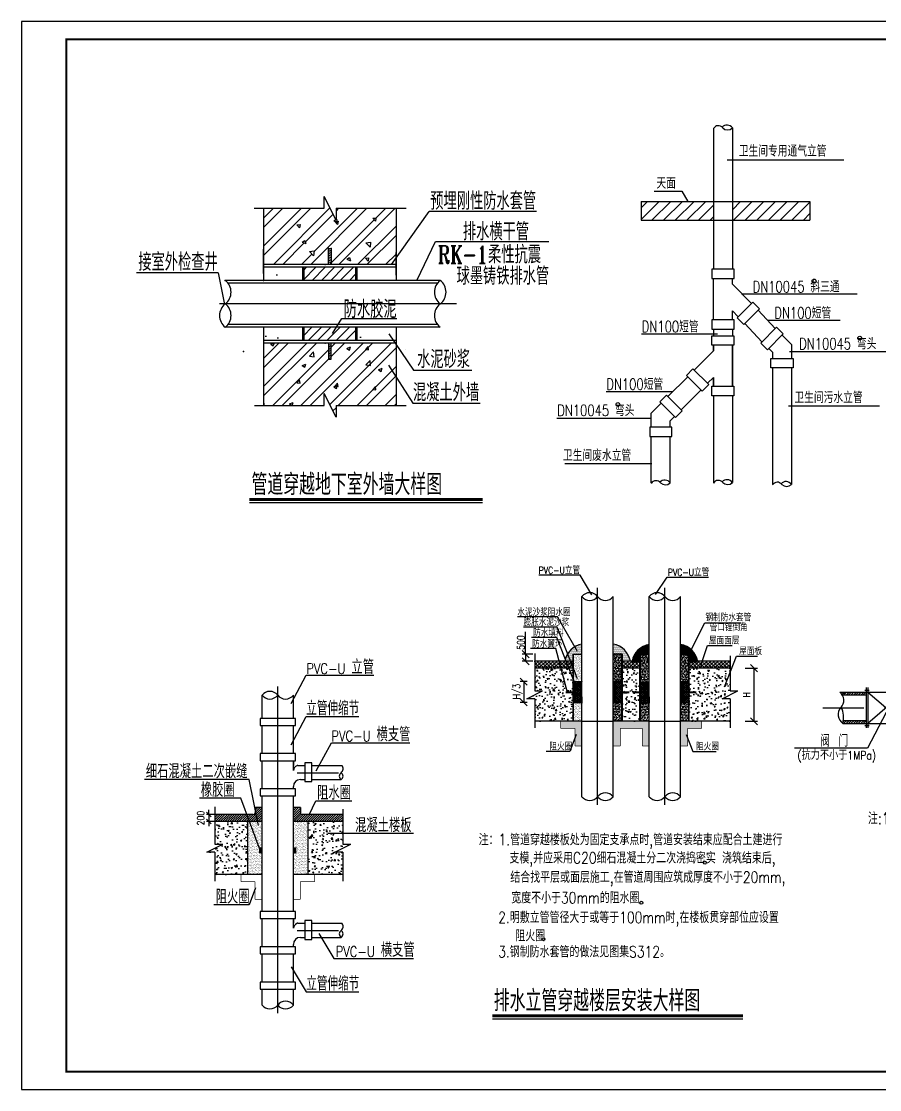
# Model space of a CAD drawing. Extents: x 0 to 46721, y 0 to 5465.
# Drawn here: x 0 to 364.7, y 0 to 454.1 of the extents above; entities that cross this region are included whole.
import ezdxf

# ---------------------------------------------------------------- set-up
doc = ezdxf.new("R2010")
doc.units = 0
doc.header["$LTSCALE"] = 35
doc.header["$MEASUREMENT"] = 0
doc.linetypes.add('DASHED', pattern=[0.75, 0.5, -0.25])
doc.linetypes.add('HIDDENX2', pattern=[0.75, 0.5, -0.25])
for name, color, linetype in [('0P', 7, 'Continuous'), ('A', 7, 'DASHED'), ('HZ', 3, 'Continuous'), ('WALL', 51, 'Continuous'), ('图框', 135, 'Continuous'), ('排水', 2, 'Continuous')]:
    doc.layers.add(name, color=color, linetype=linetype)
doc.styles.add('163', font='', dxfattribs={"width": 0.99})
doc.styles.add('HZ', font='romant.shx', dxfattribs={"width": 0.8, "bigfont": 'hztxt.shx'})
doc.styles.add('HZTXT', font='txt', dxfattribs={"width": 0.8, "bigfont": 'HZTXT'})
doc.styles.add('HZTXT0', font='romant', dxfattribs={"width": 0.75, "bigfont": 'HZTXT0'})
doc.styles.add('HZTXT1', font='romant.shx', dxfattribs={"bigfont": 'HZTXT1.shx'})
doc.styles.add('ROMANT', font='ROMANT.SHX', dxfattribs={"width": 0.8})
doc.styles.add('STY53', font='COMPLEX', dxfattribs={"width": 0.6, "bigfont": 'HZTXT'})
doc.styles.get('163').set_extended_font_data('宋体')
pattern_1 = [(45, (-16684.89173, 1055.57636), (-0.397747564, 0.397747564), []), (135, (-16684.89173, 1055.57636), (-0.397747564, -0.397747564), [])]

# ---------------------------------------------------------------- blocks, each defined once
blk = doc.blocks.new('_OBLIQUE')
at = {"color": 0, "linetype": 'ByBlock'}
blk.add_line((-0.5, -0.5), (0.5, 0.5), dxfattribs=at)
blk = doc.blocks.new('网易暖通图签-new')
blk.add_hatch(color=1).paths.add_polyline_path([(143, 252, 1), (142, 252, 1)])
at = {"color": 7}
for p, q in [((120, 234), (120, 264)), ((120, 264), (187, 264)), ((187, 234), (120, 234)), ((122, 236), (122, 262)), ((122, 262), (186, 262)), ((122, 250), (186, 250)), ((186, 236), (122, 236)), ((186, 262), (186, 236)), ((187, 264), (187, 234))]:
    blk.add_line(p, q, dxfattribs=at)
at = {"color": 3, "style": '163'}
for s, height, p in [('中国暖通行业网络家园；因为专业，所以完美', 1.84, (126, 246)), ('编辑部：ivpinfo@service.netease.com', 1.63, (132, 241)), ('=', 4, (133, 257)), ('网易  NETEASE ', 3.2, (139, 257))]:
    blk.add_text(s, height=height, dxfattribs=at).set_placement(p)
at = {"color": 1, "style": '163'}
for s, height, p in [('网易  暖通   co.163.com', 2.27, (135, 252)), ('本图纸由浩辰ICAD软件提供技术支持', 1.49, (135, 237))]:
    blk.add_text(s, height=height, dxfattribs=at).set_placement(p)
at = {"color": 3, "style": '163', "text_generation_flag": 2}
blk.add_text('=', height=4, dxfattribs=at).set_placement((174, 257))

msp = doc.modelspace()

# ---------------------------------------------------------------- hatches: boundary and pattern name
h = msp.add_hatch()
h.set_pattern_fill('DOTS', color=256, scale=4.5, style=0)
h.set_pattern_definition([(0, (546.01764, 118.54363), (0.140625, 0.28125), [0, -0.28125])])
h.paths.add_polyline_path([(238.23, 189.37, 0.314014), (230.91, 182.1), (234.48, 182.1), (234.48, 185.1), (238.23, 185.1)])
h = msp.add_hatch()
h.set_pattern_fill('DOTS', color=256, scale=4.5, style=0)
h.set_pattern_definition([(180, (-56.2891, 118.54363), (-0.140625, 0.28125), [0, -0.28125])])
h.paths.add_polyline_path([(251.5, 189.37, -0.314014), (258.81, 182.1), (255.25, 182.1), (255.25, 185.1), (251.5, 185.1)])
h = msp.add_hatch()
h.set_pattern_fill('DOTS', color=256, scale=4.5, style=0)
h.set_pattern_definition([(0, (-16684.89173, 1055.57636), (0.140625, 0.28125), [0, -0.28125])])
h.paths.add_polyline_path([(266.83, 189.26, 0.314014), (259.52, 181.99), (263.08, 181.99), (263.08, 184.99), (266.83, 184.99)])
h = msp.add_hatch()
h.set_pattern_fill('DOTS', color=256, scale=4.5, style=0)
h.set_pattern_definition([(180, (-27.68178, 118.4401), (-0.140625, 0.28125), [0, -0.28125])])
h.paths.add_polyline_path([(280.11, 189.26, -0.314014), (287.42, 181.99), (283.86, 181.99), (283.86, 184.99), (280.11, 184.99)])
h = msp.add_hatch()
h.set_pattern_fill('SACNCR', color=256, scale=12, style=0)
h.set_pattern_definition([(45, (546.0176, 118.5436), (-0.795495, 0.795495), []), (45, (546.8131, 118.5436), (-0.795495, 0.795495), [0, -1.125])])
h.paths.add_polyline_path([(234.48, 182.1), (218.16, 182.1), (218.16, 179.1), (234.48, 179.1)])
h.paths.add_polyline_path([(262.91, 182.1), (255.25, 182.1), (255.25, 179.1), (262.91, 179.1)])
h.paths.add_polyline_path([(283.86, 182.1), (283.68, 182.1), (283.68, 179.1), (283.86, 179.1), (301.14, 179.1), (301.14, 182.1)])
h = msp.add_hatch()
h.set_pattern_fill('AR-SAND', color=256, scale=0.45, style=0)
h.set_pattern_definition([(37.5, (546.01764, 118.5436), (-0.028347, 0.8670707), [0, -0.684, 0, -0.765, 0, -0.73125]), (7.5, (546.0176, 118.5436), (0.7963995, 1.2699657), [0, -0.369, 0, -0.6165, 0, -0.23625]), (327.5, (545.4641, 118.5436), (1.4013638, 0.0025466), [0, -0.225, 0, -0.81, 0, -1.0575]), (317.5, (545.4641, 118.5436), (1.352757, 0.394954), [0, -0.1125, 0, -0.531, 0, -0.6075])])
h.paths.add_polyline_path([(238.23, 185.1), (234.48, 185.1), (234.48, 173.45), (238.23, 173.45)])
h.paths.add_polyline_path([(238.23, 164.57), (234.48, 164.57), (234.48, 156.6), (238.23, 156.6)])
h = msp.add_hatch()
h.set_pattern_fill('AR-SAND', color=256, scale=0.45, style=0)
h.set_pattern_definition([(142.5, (-56.2891, 118.5436), (0.028347, 0.8670707), [0, -0.684, 0, -0.765, 0, -0.73125]), (172.5, (-56.2891, 118.5436), (-0.7963995, 1.2699657), [0, -0.369, 0, -0.6165, 0, -0.23625]), (212.5, (-55.7356, 118.5436), (-1.4013638, 0.0025466), [0, -0.225, 0, -0.81, 0, -1.0575]), (222.5, (-55.7356, 118.5436), (-1.352757, 0.394954), [0, -0.1125, 0, -0.531, 0, -0.6075])])
h.paths.add_polyline_path([(251.5, 185.1), (255.25, 185.1), (255.25, 173.45), (251.5, 173.45)])
h.paths.add_polyline_path([(251.5, 164.57), (255.25, 164.57), (255.25, 156.6), (251.5, 156.6)])
h = msp.add_hatch()
h.set_pattern_fill('AR-SAND', color=256, scale=0.45, style=0)
h.set_pattern_definition([(37.5, (574.625, 118.4401), (-0.028347, 0.8670707), [0, -0.684, 0, -0.765, 0, -0.73125]), (7.5, (574.625, 118.4401), (0.7963995, 1.2699657), [0, -0.369, 0, -0.6165, 0, -0.23625]), (327.5, (574.0715, 118.4401), (1.4013638, 0.0025466), [0, -0.225, 0, -0.81, 0, -1.0575]), (317.5, (574.0715, 118.4401), (1.352757, 0.394954), [0, -0.1125, 0, -0.531, 0, -0.6075])])
h.paths.add_polyline_path([(266.83, 184.99), (263.08, 184.99), (263.08, 173.35), (266.83, 173.35)])
h.paths.add_polyline_path([(266.83, 164.47), (263.08, 164.47), (263.08, 156.49), (266.83, 156.49)])
h = msp.add_hatch()
h.set_pattern_fill('AR-SAND', color=256, scale=0.45, style=0)
h.set_pattern_definition([(142.5, (-27.6818, 118.4401), (0.028347, 0.8670707), [0, -0.684, 0, -0.765, 0, -0.73125]), (172.5, (-27.6818, 118.4401), (-0.7963995, 1.2699657), [0, -0.369, 0, -0.6165, 0, -0.23625]), (212.5, (-27.1283, 118.4401), (-1.4013638, 0.0025466), [0, -0.225, 0, -0.81, 0, -1.0575]), (222.5, (-27.1283, 118.4401), (-1.352757, 0.394954), [0, -0.1125, 0, -0.531, 0, -0.6075])])
h.paths.add_polyline_path([(280.11, 184.99), (283.86, 184.99), (283.86, 173.35), (280.11, 173.35)])
h.paths.add_polyline_path([(280.11, 164.47), (283.86, 164.47), (283.86, 156.49), (280.11, 156.49)])
h = msp.add_hatch()
h.set_pattern_fill('AR-CONC', color=256, scale=0.75, style=0)
h.set_pattern_definition([(50, (546.0176, 118.5436), (5.37945, -0.47064), [0.5625, -6.1875]), (355, (546.0176, 118.5436), (-1.040635, 5.64144), [0.45, -4.95]), (100.4514, (546.466, 118.5044), (4.33882, 5.1708), [0.47805, -5.25857]), (46.1842, (546.0176, 120.0436), (8.00431, -1.24139), [0.84375, -9.28125]), (96.6356, (546.685, 119.94), (7.00997, 7.30588), [0.71708, -7.88785]), (351.1842, (546.018, 120.044), (7.00996, 7.30589), [0.675, -7.425]), (21, (546.7676, 119.6686), (4.4768, -3.01964), [0.5625, -6.1875]), (326, (546.7676, 119.6686), (1.824865, 5.438625), [0.45, -4.95]), (71.4514, (547.1407, 119.417), (6.30167, 2.41898), [0.47805, -5.25857]), (37.5, (546.0176, 118.5436), (0.091199, 2.496704), [0, -4.89, 0, -5.025, 0, -4.96875]), (7.5, (546.0176, 118.5436), (1.973022, 2.958088), [0, -2.865, 0, -4.7775, 0, -1.89375]), (327.5, (544.3451, 118.5436), (4.003668, -0.169162), [0, -1.875, 0, -5.85, 0, -7.7625]), (317.5, (543.595, 118.5436), (4.373896, 0.750787), [0, -2.4375, 0, -3.885, 0, -5.5125])])
h.paths.add_polyline_path([(234.48, 179.1), (218.16, 179.1), (218.16, 169.45), (221.52, 169.45), (214.8, 166.09), (218.16, 166.09), (218.16, 156.6), (234.48, 156.6)])
h.paths.add_polyline_path([(262.91, 179.1), (255.25, 179.1), (255.25, 156.6), (262.91, 156.6)])
h.paths.add_polyline_path([(301.14, 166.09), (297.78, 166.09), (304.5, 169.45), (301.14, 169.45), (301.14, 179.1), (283.86, 179.1), (283.68, 179.1), (283.68, 156.6), (301.14, 156.6)])
h = msp.add_hatch()
h.set_pattern_fill('ANSI37', color=256, scale=4.5, style=0)
h.set_pattern_definition([(45, (546.01764, 118.54363), (-0.3977476, 0.3977476), []), (135, (546.01764, 118.54363), (-0.3977476, -0.3977476), [])])
h.paths.add_polyline_path([(238.23, 173.45), (234.48, 173.45), (234.48, 164.57), (238.23, 164.57), (238.23, 166.91)])
h = msp.add_hatch()
h.set_pattern_fill('ANSI37', color=256, scale=4.5, style=0)
h.set_pattern_definition(pattern_1)
h.paths.add_polyline_path([(251.5, 173.45), (255.25, 173.45), (255.25, 164.57), (251.5, 164.57), (251.5, 166.91)])
h = msp.add_hatch()
h.set_pattern_fill('ANSI37', color=256, scale=4.5, style=0)
h.set_pattern_definition(pattern_1)
h.paths.add_polyline_path([(266.83, 173.35), (263.08, 173.35), (263.08, 164.47), (266.83, 164.47), (266.83, 166.8)])
h = msp.add_hatch()
h.set_pattern_fill('ANSI37', color=256, scale=4.5, style=0)
h.set_pattern_definition(pattern_1)
h.paths.add_polyline_path([(280.11, 173.35), (283.86, 173.35), (283.86, 164.47), (280.11, 164.47), (280.11, 166.8)])
h = msp.add_hatch()
h.set_pattern_fill('DOTS', color=256, scale=6, style=0)
h.set_pattern_definition([(0, (367.44034, 118.54363), (0.1875, 0.375), [0, -0.375])])
h.paths.add_polyline_path([(238.23, 146.1), (238.23, 156.6), (229.23, 156.6), (229.23, 153.6), (235.23, 153.6), (235.23, 146.1)])
h.paths.add_polyline_path([(263.83, 153.6), (263.83, 146.1), (266.83, 146.1), (266.83, 156.6), (251.5, 156.6), (251.5, 146.1), (254.5, 146.1), (254.5, 153.6)])
h.paths.add_polyline_path([(280.11, 146.1), (283.11, 146.1), (283.11, 153.6), (289.11, 153.6), (289.11, 156.6), (280.11, 156.6)])
at = {"layer": '0P'}
h = msp.add_hatch(dxfattribs=at)
h.set_pattern_fill('AR-CONC', color=256, scale=0.8, style=0)
h.set_pattern_definition([(50, (-16813.1124, 1049.754), (5.7380815, -0.5020171), [0.6, -6.6]), (355, (-16813.1124, 1049.754), (-1.1100107, 6.017537), [0.48, -5.28]), (100.4514, (-16812.634, 1049.712), (4.628075, 5.5155163), [0.5099215, -5.6091369]), (46.1842, (-16813.1124, 1051.354), (8.5379284, -1.324152), [0.9, -9.9]), (96.6356, (-16812.401, 1051.244), (7.4773016, 7.792943), [0.7648823, -8.413704]), (351.1842, (-16813.112, 1051.354), (7.4772956, 7.792949), [0.72, -7.92]), (21, (-16812.3124, 1050.954), (4.7752564, -3.2209511), [0.6, -6.6]), (326, (-16812.3124, 1050.954), (1.9465227, 5.8012004), [0.48, -5.28]), (71.4514, (-16811.9145, 1050.6857), (6.721781, 2.580244), [0.5099215, -5.6091369]), (37.5, (-16813.1124, 1049.754), (0.09727884, 2.66315083), [0, -5.216, 0, -5.36, 0, -5.3]), (7.5, (-16813.1124, 1049.754), (2.1045563, 3.1552937), [0, -3.056, 0, -5.096, 0, -2.02]), (327.5, (-16814.8964, 1049.754), (4.2705795, -0.18043897), [0, -2, 0, -6.24, 0, -8.28]), (317.5, (-16815.6964, 1049.754), (4.66548935, 0.80083986), [0, -2.6, 0, -4.144, 0, -5.88])])
h.paths.add_polyline_path([(96.13, 113.93), (82.24, 113.93), (82.24, 104.28), (85.6, 104.28), (79.41, 101.19), (79.15, 100.92), (82.24, 100.92), (82.24, 91.43), (96.13, 91.43)])
h.paths.add_polyline_path([(133.25, 100.92), (139.97, 104.28), (136.61, 104.28), (136.61, 113.93), (121.75, 113.93), (121.75, 91.43), (136.61, 91.43), (136.61, 100.92)])
h = msp.add_hatch(dxfattribs=at)
h.set_pattern_fill('AR-SAND', color=256, scale=0.5, style=0)
h.set_pattern_definition([(37.5, (-16813.1124, 1049.7541), (-0.03149668, 0.963411885), [0, -0.76, 0, -0.85, 0, -0.8125]), (7.5, (-16813.1124, 1049.7541), (0.88488835, 1.41107303), [0, -0.41, 0, -0.685, 0, -0.2625]), (327.5, (-16813.7274, 1049.7541), (1.55707093, 0.002829527), [0, -0.25, 0, -0.9, 0, -1.175]), (317.5, (-16813.7274, 1049.7541), (1.5030633, 0.43883778), [0, -0.125, 0, -0.59, 0, -0.675])])
h.paths.add_polyline_path([(96.13, 91.43), (102.3, 91.43), (102.3, 113.93), (96.13, 113.93)])
h.paths.add_polyline_path([(121.75, 113.93), (115.58, 113.93), (115.58, 91.43), (121.75, 91.43)])
for points in [[(101.01, 102.97), (102.31, 102.97), (102.31, 100.49), (101.01, 100.49)], [(116.88, 102.97), (115.58, 102.97), (115.58, 100.49), (116.88, 100.49)]]:
    msp.add_hatch(color=256, dxfattribs=at).paths.add_polyline_path(points)
at = {"layer": '排水'}
h = msp.add_hatch(dxfattribs=at)
h.set_pattern_fill('AR-SAND', color=256, scale=22.5, style=0)
h.set_pattern_definition([(37.5, (-485.35, 268.055), (-1.4174, 43.3535), [0, -34.2, 0, -38.25, 0, -36.5625]), (7.5, (-485.35, 268.055), (39.82, 63.4983), [0, -18.45, 0, -30.825, 0, -11.8125]), (327.5, (-513.026, 268.055), (70.0682, 0.1273), [0, -11.25, 0, -40.5, 0, -52.875]), (317.5, (-513.026, 268.055), (67.638, 19.7477), [0, -5.625, 0, -26.55, 0, -30.375])])
h.paths.add_polyline_path([(102.96, 349.57), (102.96, 343.95), (119.84, 343.95), (119.84, 349.57)])
h.paths.add_polyline_path([(159.21, 343.95), (159.21, 349.57), (142.34, 349.57), (142.34, 343.95)])
h.paths.add_polyline_path([(119.84, 318.41), (119.84, 324.04), (102.96, 324.04), (102.96, 318.41)])
h.paths.add_polyline_path([(159.21, 318.41), (159.21, 324.04), (142.34, 324.04), (142.34, 318.41)])

# ---------------------------------------------------------------- linework, layer by layer
at = {"color": 0}
for p, q in [((263.32, 369.84), (271, 377.52)), ((263.32, 374.79), (266.05, 377.52)), ((267.95, 369.52), (275.95, 377.52)), ((272.9, 369.52), (280.9, 377.52)), ((277.85, 369.52), (285.85, 377.52)), ((282.8, 369.52), (290.8, 377.52)), ((302.13, 374), (305.65, 377.52)), ((302.6, 369.52), (310.6, 377.52)), ((307.55, 369.52), (315.55, 377.52)), ((312.5, 369.52), (320.5, 377.52)), ((317.45, 369.52), (325.45, 377.52)), ((322.4, 369.52), (330.4, 377.52)), ((327.35, 369.52), (335.1, 377.27)), ((287.75, 369.52), (294.13, 375.9)), ((292.7, 369.52), (294.13, 370.95)), ((332.3, 369.52), (335.1, 372.32))]:
    msp.add_line(p, q, dxfattribs=at)
for p, q in [((237.5, 218.62), (219.87, 218.62)), ((242.45, 210.24), (237.5, 218.62)), ((269.48, 210.47), (274.43, 217.81)), ((274.43, 217.81), (292.06, 217.81)), ((238.23, 124.51), (238.23, 209.59)), ((251.5, 124.51), (251.5, 209.59)), ((266.83, 124.51), (266.83, 209.59)), ((280.11, 124.51), (280.11, 209.59)), ((227.79, 200.91), (210.78, 200.91)), ((236.3, 186.22), (227.79, 200.91)), ((227.69, 196.62), (213.42, 196.62)), ((236.3, 174.55), (227.69, 196.62)), ((283.46, 184.63), (290.42, 198.36)), ((290.42, 198.36), (305.91, 198.36)), ((227.52, 192.24), (216.8, 192.24)), ((236.12, 170.17), (227.52, 192.24)), ((227.06, 187.54), (216.34, 187.54)), ((232.11, 168.79), (227.06, 187.54)), ((288.76, 180.25), (291.59, 188.81)), ((291.59, 188.81), (302.01, 188.81)), ((218.16, 185.38), (218.16, 169.45)), ((234.66, 182.1), (218.16, 182.1)), ((234.48, 185.1), (238.23, 185.1)), ((255.25, 185.1), (251.5, 185.1)), ((263.08, 182.1), (255.25, 182.1)), ((263.08, 184.99), (266.83, 184.99)), ((283.86, 184.99), (280.11, 184.99)), ((301.14, 182.1), (283.86, 182.1)), ((298.85, 171.27), (303.95, 184.25)), ((301.14, 184.44), (301.14, 169.45)), ((303.95, 184.25), (312.81, 184.25)), ((234.48, 179.1), (218.16, 179.1)), ((263.08, 179.1), (255.25, 179.1)), ((301.14, 179.1), (283.86, 179.1)), ((114.63, 164.17), (121.06, 176.12)), ((121.06, 176.12), (149.72, 176.12)), ((234.48, 173.45), (238.23, 173.45)), ((255.25, 173.45), (251.5, 173.45)), ((263.08, 173.35), (266.83, 173.35)), ((283.86, 173.35), (280.11, 173.35)), ((214.8, 166.09), (221.52, 169.45)), ((218.16, 169.45), (221.52, 169.45)), ((297.78, 166.09), (304.5, 169.45)), ((301.14, 169.45), (304.5, 169.45)), ((348.72, 167.95), (349.73, 168.88)), ((349.52, 167.78), (350.7, 168.88)), ((350.58, 167.78), (351.76, 168.88)), ((351.55, 167.78), (352.73, 168.88)), ((352.61, 167.78), (353.79, 168.88)), ((353.75, 167.78), (354.93, 168.88)), ((354.64, 167.78), (355.82, 168.88)), ((355.7, 167.78), (356.88, 168.88)), ((356.89, 167.78), (358.07, 168.88)), ((357.78, 167.78), (358.96, 168.88)), ((102.3, 157.81), (102.3, 167.66)), ((115.58, 157.81), (115.58, 167.66)), ((218.16, 166.09), (214.8, 166.09)), ((218.16, 166.09), (218.16, 153.73)), ((234.48, 164.57), (238.23, 164.57)), ((238.23, 166.91), (238.23, 164.37)), ((251.5, 166.68), (251.5, 164.37)), ((255.25, 164.57), (251.5, 164.57)), ((263.08, 164.47), (266.83, 164.47)), ((266.83, 166.91), (266.83, 164.37)), ((280.11, 166.68), (280.11, 164.37)), ((283.86, 164.47), (280.11, 164.47)), ((301.14, 166.09), (297.78, 166.09)), ((301.14, 166.09), (301.14, 153.73)), ((102.3, 142.81), (102.3, 154.81)), ((114.63, 146.6), (121.06, 158.54)), ((115.58, 142.81), (115.58, 154.81)), ((121.06, 158.54), (143.45, 158.54)), ((238.23, 156.6), (218.16, 156.6)), ((238.23, 156.6), (251.5, 156.6)), ((266.83, 156.6), (251.5, 156.6)), ((266.83, 156.6), (280.11, 156.6)), ((301.14, 156.6), (280.11, 156.6)), ((348.77, 155.94), (349.77, 156.87)), ((349.56, 155.78), (350.74, 156.87)), ((350.62, 155.78), (351.8, 156.87)), ((351.59, 155.78), (352.77, 156.87)), ((352.65, 155.78), (353.84, 156.87)), ((353.79, 155.78), (354.98, 156.87)), ((354.69, 155.78), (355.87, 156.87)), ((355.75, 155.78), (356.93, 156.87)), ((356.93, 155.78), (358.11, 156.87)), ((357.82, 155.78), (359, 156.87)), ((235.79, 150.89), (233.02, 143.72)), ((282.55, 150.89), (285.32, 143.72)), ((125.31, 135.5), (131.74, 147.45)), ((131.74, 147.45), (165.05, 147.45)), ((233.02, 143.72), (223.02, 143.72)), ((285.32, 143.72), (295.32, 143.72)), ((102.3, 127.81), (102.3, 139.81)), ((115.58, 135.67), (115.58, 139.81)), ((96.79, 131.75), (52.36, 131.75)), ((100.74, 112.26), (96.79, 131.75)), ((93.22, 123.84), (75.72, 123.84)), ((122.26, 116.79), (125.08, 122.69)), ((125.08, 122.69), (140.47, 122.69)), ((130.26, 109.06), (166.7, 109.06)), ((99.52, 85.72), (96.75, 78.55)), ((96.75, 78.55), (81.83, 78.55)), ((102.3, 60.72), (102.3, 72.72)), ((102.3, 60.72), (102.3, 72.72)), ((115.58, 68.59), (115.58, 72.72)), ((115.58, 68.59), (115.58, 72.72)), ((126.36, 66.41), (132.79, 55.72)), ((115.58, 60.72), (115.58, 61.72)), ((102.3, 45.72), (102.3, 57.72)), ((115.58, 45.72), (115.58, 57.72)), ((132.79, 55.72), (166.67, 55.72)), ((114.63, 52.23), (121.06, 41.53)), ((115.58, 45.72), (115.58, 46.72)), ((102.3, 35.94), (102.3, 42.72)), ((115.58, 35.94), (115.58, 42.72)), ((121.06, 41.53), (143.45, 41.53))]:
    msp.add_line(p, q)
at = {"color": 0, "linetype": 'ByBlock'}
for p, q in [((214.28, 185.1), (214.28, 194.54)), ((217.36, 185.1), (212.78, 185.1)), ((217.36, 182.1), (212.78, 182.1)), ((214.28, 185.1), (214.28, 182.1)), ((307.61, 179.13), (312.8, 179.13)), ((311.3, 179.28), (311.3, 156.44)), ((214.92, 173.45), (211.99, 173.45)), ((213.49, 173.45), (213.49, 164.57)), ((214.92, 164.57), (211.99, 164.57)), ((307.61, 156.59), (312.8, 156.59)), ((79.7, 116.93), (79.7, 118.93)), ((82.86, 116.93), (78.7, 116.93)), ((82.86, 113.93), (78.7, 113.93)), ((79.7, 116.93), (79.7, 113.93)), ((79.7, 113.93), (79.7, 111.93))]:
    msp.add_line(p, q, dxfattribs=at)
at = {"color": 2}
for p, q in [((347.82, 168.89), (420.53, 168.89)), ((348.85, 167.75), (359, 167.75)), ((349.06, 155.67), (420.53, 155.67)), ((349.3, 156.87), (359, 156.87))]:
    msp.add_line(p, q, dxfattribs=at)
at = {"color": 1, "linetype": 'Continuous'}
for p, q in [((358.46, 169.79), (360.32, 169.79)), ((359, 170.89), (359, 153.71)), ((359.69, 170.89), (359.69, 153.71)), ((375.14, 168.9), (359.69, 155.67)), ((359.69, 168.89), (375.14, 155.66)), ((358.46, 154.84), (360.32, 154.84))]:
    msp.add_line(p, q, dxfattribs=at)
at = {"color": 3, "linetype": 'HIDDENX2'}
msp.add_line((340.54, 162.23), (450.67, 162.23), dxfattribs=at)
at = {"linetype": 'Continuous'}
msp.add_line((367.43, 160.31), (359.55, 145.13), dxfattribs=at)
at = {"color": 3}
msp.add_line((359.55, 145.13), (328.49, 145.13), dxfattribs=at)
for points in [[(234.48, 156.61, 0.75, 0.75, 0), (234.48, 185.1, 0.75, 0.75, 0)], [(255.25, 156.61, 0.75, 0.75, 0), (255.25, 185.1, 0.75, 0.75, 0)], [(262.91, 156.61, 0.75, 0.75, 0), (262.91, 185.1, 0.75, 0.75, 0)], [(283.68, 156.61, 0.75, 0.75, 0), (283.68, 185.1, 0.75, 0.75, 0)], [(234.37, 168.86, 0.75, 0.75, 0), (232.87, 168.86, 0.75, 0.75, 0), (231.37, 168.86, 0.75, 0.75, 0)], [(255.36, 168.86, 0.75, 0.75, 0), (256.86, 168.86, 0.75, 0.75, 0), (258.36, 168.86, 0.75, 0.75, 0)], [(262.8, 168.86, 0.75, 0.75, 0), (261.3, 168.86, 0.75, 0.75, 0), (259.8, 168.86, 0.75, 0.75, 0)], [(283.79, 168.86, 0.75, 0.75, 0), (285.29, 168.86, 0.75, 0.75, 0), (286.79, 168.86, 0.75, 0.75, 0)], [(229.23, 156.6, 0.3, 0.3, 0), (229.23, 153.6, 0.3, 0.3, 0)], [(289.11, 156.6, 0.3, 0.3, 0), (289.11, 153.6, 0.3, 0.3, 0)], [(235.23, 153.6, 0.3, 0.3, 0), (229.23, 153.6, 0.3, 0.3, 0)], [(235.23, 146.1, 0.3, 0.3, 0), (235.23, 153.6, 0.3, 0.3, 0)], [(263.83, 153.6, 0.3, 0.3, 0), (254.5, 153.6, 0.3, 0.3, 0)], [(254.5, 146.1, 0.3, 0.3, 0), (254.5, 153.6, 0.3, 0.3, 0)], [(263.83, 146.1, 0.3, 0.3, 0), (263.83, 153.6, 0.3, 0.3, 0)], [(283.11, 146.1, 0.3, 0.3, 0), (283.11, 153.6, 0.3, 0.3, 0)], [(289.11, 153.6, 0.3, 0.3, 0), (283.11, 153.6, 0.3, 0.3, 0)], [(238.23, 146.1, 0.3, 0.3, 0), (235.23, 146.1, 0.3, 0.3, 0)], [(254.5, 146.1, 0.3, 0.3, 0), (251.5, 146.1, 0.3, 0.3, 0)], [(266.83, 146.1, 0.3, 0.3, 0), (263.83, 146.1, 0.3, 0.3, 0)], [(283.11, 146.1, 0.3, 0.3, 0), (280.11, 146.1, 0.3, 0.3, 0)]]:
    msp.add_lwpolyline(points, format="xyseb")
for centre, radius, start, end in [((241.55, 207.04), 4.18, 37.5095, 142.4905), ((241.55, 212.14), 4.18, 217.5095, 322.4905), ((248.18, 212.14), 4.18, 217.5095, 322.4905), ((248.18, 212.14), 4.18, 217.5095, 322.4905), ((270.15, 207.04), 4.18, 37.5095, 142.4905), ((270.15, 212.14), 4.18, 217.5095, 322.4905), ((276.79, 212.14), 4.18, 217.5095, 322.4905), ((276.79, 212.14), 4.18, 217.5095, 322.4905), ((239.79, 180.48), 9.02, 99.9769, 169.709), ((249.94, 180.48), 9.02, 10.291, 80.0231), ((268.4, 180.38), 9.02, 99.9769, 169.709), ((278.55, 180.38), 9.02, 10.291, 80.0231), ((105.62, 165.11), 4.18, 37.5095, 142.4905), ((345.18, 165.45), 4.33, 316.3059, 52.4835), ((105.62, 170.21), 4.18, 217.5095, 322.4905), ((112.26, 170.21), 4.18, 217.5095, 322.4905), ((112.26, 170.21), 4.18, 217.5095, 322.4905), ((351.55, 159.4), 4.46, 136.867, 237.3925), ((339.6, 158.18), 9.79, 345.1519, 25.9544), ((134.63, 136.38), 2.09, 307.5095, 43.1499), ((136.79, 133.26), 1.7, 121.3018, 238.6982), ((135.02, 133.26), 1.7, 301.3018, 58.6982), ((241.55, 127.06), 4.18, 217.5095, 322.4905), ((241.55, 127.06), 4.18, 217.5095, 322.4905), ((248.18, 121.97), 4.18, 37.5095, 142.4905), ((248.18, 127.06), 4.18, 217.5095, 322.4905), ((270.15, 127.06), 4.18, 217.5095, 322.4905), ((270.15, 127.06), 4.18, 217.5095, 322.4905), ((276.79, 121.97), 4.18, 37.5095, 142.4905), ((276.79, 127.06), 4.18, 217.5095, 322.4905), ((134.63, 69.29), 2.09, 307.5095, 43.1499), ((136.79, 66.17), 1.7, 121.3018, 238.6982), ((135.02, 66.17), 1.7, 301.3018, 58.6982), ((112.26, 33.39), 4.18, 37.5095, 142.4905), ((105.62, 38.49), 4.18, 217.5095, 322.4905), ((105.62, 38.49), 4.18, 217.5095, 322.4905), ((112.26, 38.49), 4.18, 217.5095, 322.4905)]:
    msp.add_arc(centre, radius, start, end)
for p in [(238.2, 164.39), (251.5, 166.69), (266.81, 164.39), (280.11, 166.69)]:
    msp.add_point(p)
at = {"layer": '0P', "color": 2}
for p, q in [((302.13, 408.74), (302.13, 348.7)), ((294.13, 408.57), (294.13, 348.7)), ((302.88, 348.7), (293.44, 348.7)), ((293.44, 348.7), (293.44, 344.7)), ((302.88, 344.7), (302.88, 348.7)), ((293.44, 344.7), (302.88, 344.7)), ((294.13, 327.24), (294.13, 344.7)), ((302.13, 342.35), (302.13, 344.7)), ((304.17, 328.04), (310.85, 334.72)), ((313.68, 331.89), (307, 325.21)), ((310.85, 334.72), (313.68, 331.89)), ((302.88, 327.24), (293.44, 327.24)), ((293.44, 327.24), (293.44, 323.24)), ((302.13, 331.05), (304.66, 328.52)), ((302.13, 327.24), (302.13, 331.05)), ((302.88, 323.24), (302.88, 327.24)), ((307, 325.21), (304.17, 328.04)), ((313.14, 331.35), (320.39, 323.54)), ((293.44, 323.24), (302.88, 323.24)), ((294.13, 323.17), (294.13, 320.39)), ((302.13, 323.34), (302.13, 320.39)), ((307.49, 325.7), (314.73, 317.88)), ((314.19, 317.34), (320.86, 324.02)), ((320.86, 324.02), (323.69, 321.19)), ((293.38, 320.39), (302.82, 320.39)), ((293.38, 316.39), (293.38, 320.39)), ((302.82, 320.39), (302.82, 316.39)), ((323.69, 321.19), (317.01, 314.51)), ((323.24, 320.74), (327.22, 316.76)), ((302.82, 316.39), (293.38, 316.39)), ((294.13, 314.04), (294.13, 316.39)), ((294.13, 316.39), (294.13, 314.04)), ((302.13, 298.93), (302.13, 316.39)), ((302.13, 316.39), (302.13, 298.93)), ((317.01, 314.51), (314.19, 317.34)), ((317.59, 315.08), (319.22, 313.45)), ((319.22, 313.45), (319.22, 310.77)), ((327.22, 316.76), (327.22, 310.77)), ((318.53, 310.77), (327.97, 310.77)), ((318.53, 306.77), (318.53, 310.77)), ((327.97, 310.77), (327.97, 306.77)), ((285.41, 306.4), (282.58, 303.58)), ((292.09, 299.73), (285.41, 306.4)), ((327.97, 306.77), (318.53, 306.77)), ((319.22, 306.77), (319.22, 257.21)), ((327.22, 306.77), (327.22, 257.21)), ((274.71, 294.58), (283.15, 303.01)), ((282.58, 303.58), (289.26, 296.9)), ((282.58, 303.58), (289.26, 296.9)), ((289.26, 296.9), (292.09, 299.73)), ((294.13, 302.74), (291.6, 300.21)), ((294.13, 298.93), (294.13, 302.74)), ((294.13, 302.74), (294.13, 298.93)), ((274.14, 295.15), (271.31, 292.32)), ((280.82, 288.47), (274.14, 295.15)), ((280.37, 288.92), (288.81, 297.35)), ((293.38, 298.93), (302.82, 298.93)), ((293.38, 294.93), (293.38, 298.93)), ((302.82, 298.93), (302.82, 294.93)), ((267.7, 287.57), (271.88, 291.75)), ((271.31, 292.32), (277.99, 285.64)), ((302.82, 294.93), (293.38, 294.93)), ((294.13, 294.93), (294.13, 257.84)), ((302.13, 294.93), (302.13, 258.02)), ((267.7, 281.56), (267.7, 287.57)), ((275.7, 284.26), (277.54, 286.09)), ((277.99, 285.64), (280.82, 288.47)), ((267.02, 281.56), (267.02, 277.56)), ((276.46, 281.56), (267.02, 281.56)), ((275.7, 281.56), (275.7, 284.26)), ((276.46, 277.56), (276.46, 281.56)), ((267.02, 277.56), (276.46, 277.56)), ((267.7, 257.85), (267.7, 277.56)), ((275.7, 257.85), (275.7, 277.56))]:
    msp.add_line(p, q, dxfattribs=at)
at = {"layer": '0P'}
for p, q in [((299.97, 395.25), (349.58, 395.25)), ((268.94, 381.95), (280.73, 381.95)), ((280.73, 381.95), (283.23, 377.47)), ((263.32, 377.52), (335.1, 377.52)), ((263.32, 377.52), (263.32, 369.52)), ((335.1, 377.52), (335.1, 369.52)), ((263.32, 369.52), (335.1, 369.52)), ((302.13, 342.35), (310.31, 334.18)), ((306.06, 338.21), (355.17, 338.21)), ((317.28, 327.06), (348, 327.06)), ((263.58, 321.24), (295.88, 321.24)), ((294.13, 314.04), (285.95, 305.87)), ((326.44, 313.75), (369.69, 313.75)), ((248.46, 296.77), (276.88, 296.77)), ((326.03, 290.71), (364.64, 290.71)), ((227.6, 285.38), (267.7, 285.38)), ((230.9, 266.08), (267.97, 266.08)), ((108.94, 32.49), (108.94, 171.4)), ((116.44, 157.81), (101.44, 157.81)), ((101.44, 157.81), (101.44, 154.81)), ((101.44, 154.81), (116.44, 154.81)), ((116.44, 154.81), (116.44, 157.81)), ((101.44, 142.81), (101.44, 139.81)), ((116.44, 142.81), (101.44, 142.81)), ((116.44, 139.81), (116.44, 142.81)), ((101.44, 139.81), (116.44, 139.81)), ((115.58, 139.81), (115.58, 137.81)), ((117.46, 137.81), (120.47, 137.81)), ((123.47, 138.94), (120.47, 138.94)), ((120.47, 138.94), (120.47, 130.94)), ((123.47, 130.94), (123.47, 138.94)), ((123.47, 137.81), (136.15, 137.81)), ((118.58, 131.81), (120.47, 131.81)), ((123.47, 131.81), (135.9, 131.81)), ((116.44, 127.81), (101.44, 127.81)), ((101.44, 127.81), (101.44, 124.81)), ((115.58, 127.81), (115.58, 128.81)), ((116.44, 124.81), (116.44, 127.81)), ((120.47, 130.94), (123.47, 130.94)), ((101.52, 101.76), (93.22, 123.84)), ((101.44, 124.81), (116.44, 124.81)), ((102.3, 75.72), (102.3, 124.81)), ((115.58, 75.72), (115.58, 124.81)), ((96.13, 113.93), (96.13, 91.43)), ((121.75, 113.93), (121.75, 91.43)), ((116.44, 75.72), (101.44, 75.72)), ((101.44, 75.72), (101.44, 72.72)), ((101.44, 72.72), (116.44, 72.72)), ((115.58, 72.72), (115.58, 70.72)), ((116.44, 72.72), (116.44, 75.72)), ((117.46, 70.72), (120.47, 70.72)), ((123.47, 71.85), (120.47, 71.85)), ((120.47, 71.85), (120.47, 63.85)), ((123.47, 63.85), (123.47, 71.85)), ((123.47, 70.72), (136.15, 70.72)), ((118.58, 64.72), (120.47, 64.72)), ((120.47, 63.85), (123.47, 63.85)), ((123.47, 64.72), (135.9, 64.72)), ((101.44, 60.72), (101.44, 57.72)), ((116.44, 60.72), (101.44, 60.72)), ((115.58, 60.72), (115.58, 61.72)), ((116.44, 57.72), (116.44, 60.72)), ((101.44, 57.72), (116.44, 57.72)), ((116.44, 45.72), (101.44, 45.72)), ((101.44, 45.72), (101.44, 42.72)), ((115.58, 45.72), (115.58, 46.72)), ((116.44, 42.72), (116.44, 45.72)), ((101.44, 42.72), (116.44, 42.72))]:
    msp.add_line(p, q, dxfattribs=at)
for centre in [(336.85, 343.68), (356.24, 319.44), (253.51, 291.2)]:
    msp.add_circle(centre, 0.8, dxfattribs=at)
at = {"layer": '0P', "color": 2}
for centre, radius, start, end in [((296.16, 407.3), 2.39, 38.3337, 148.1641), ((299.84, 407.23), 2.74, 33.3152, 138.5481), ((300.11, 410.91), 2.97, 225.7589, 312.8275), ((269.73, 256.42), 2.39, 38.3337, 148.1641), ((273.41, 256.35), 2.74, 33.3152, 138.5481), ((296.17, 256.58), 2.39, 38.3337, 148.2765), ((299.84, 256.51), 2.74, 33.4091, 138.5481), ((273.68, 260.03), 2.97, 225.7589, 312.8275), ((300.12, 260.19), 2.97, 225.7589, 312.8275), ((321.26, 255.78), 2.39, 38.3337, 148.1641), ((324.93, 255.71), 2.74, 33.3152, 138.5481), ((325.21, 259.39), 2.97, 225.7589, 312.8275)]:
    msp.add_arc(centre, radius, start, end, dxfattribs=at)
at = {"layer": '0P'}
for centre, radius, start, end in [((118.25, 135.31), 2.69, 117.643, 172.1498), ((117.46, 136.81), 1, 90, 117.643), ((118.58, 128.81), 3, 90, 180), ((118.25, 68.22), 2.69, 117.643, 172.1498), ((117.46, 69.72), 1, 90, 117.643), ((118.58, 61.72), 3, 90, 180)]:
    msp.add_arc(centre, radius, start, end, dxfattribs=at)
at = {"layer": 'A', "linetype": 'Continuous'}
for p, q in [((244.86, 121.06), (244.86, 213.33)), ((273.47, 121.06), (273.47, 213.33))]:
    msp.add_line(p, q, dxfattribs=at)
at = {"layer": 'A'}
for p, q in [((117.2, 134.72), (140.23, 134.72)), ((117.2, 67.63), (140.23, 67.63))]:
    msp.add_line(p, q, dxfattribs=at)
at = {"layer": 'DEFPOINTS', "color": 0, "linetype": 'ByBlock'}
for p in [(214.28, 182.1), (221.86, 185.1), (221.86, 182.1), (303.11, 179.13), (214.32, 173.45), (213.49, 164.57), (214.32, 164.57), (303.11, 156.59), (311.3, 156.59), (79.7, 113.93), (85.86, 116.93), (85.86, 113.93)]:
    msp.add_point(p, dxfattribs=at)
at = {"layer": 'HZ'}
msp.add_lwpolyline([(200.17, 31.37, 1.2, 1.2, 0), (306.62, 31.37, 1.2, 1.2, 0)], format="xyseb", dxfattribs=at)
msp.add_lwpolyline([(200.17, 30.07), (306.62, 30.07)], dxfattribs=at)
for centre in [(290.4, 96.47), (263.45, 79.43), (221.87, 63.94)]:
    msp.add_circle(centre, 0.64, dxfattribs=at)
at = {"layer": 'WALL'}
for p, q in [((82.24, 120.21), (82.24, 104.28)), ((96.46, 113.93), (102.3, 119.77)), ((97.45, 113.93), (102.3, 118.78)), ((99.3, 119.93), (99.3, 117.68)), ((102.3, 119.93), (99.3, 119.93)), ((99.3, 119.75), (99.48, 119.93)), ((99.3, 118.76), (100.47, 119.93)), ((99.3, 117.77), (101.46, 119.93)), ((118.58, 119.93), (115.58, 119.93)), ((115.58, 119.68), (115.82, 119.93)), ((115.58, 118.69), (116.82, 119.93)), ((115.58, 117.7), (117.81, 119.93)), ((115.58, 116.7), (118.58, 119.7)), ((115.58, 115.71), (118.58, 118.71)), ((118.58, 119.93), (118.58, 117.68)), ((136.61, 119.27), (136.61, 104.28)), ((98.55, 116.93), (82.24, 116.93)), ((82.24, 116.61), (82.56, 116.93)), ((82.24, 115.62), (83.55, 116.93)), ((82.24, 114.63), (84.54, 116.93)), ((102.3, 113.93), (82.24, 113.93)), ((82.54, 113.93), (85.54, 116.93)), ((83.53, 113.93), (86.53, 116.93)), ((84.53, 113.93), (87.53, 116.93)), ((85.52, 113.93), (88.52, 116.93)), ((86.52, 113.93), (89.52, 116.93)), ((87.51, 113.93), (90.51, 116.93)), ((88.5, 113.93), (91.5, 116.93)), ((89.5, 113.93), (92.5, 116.93)), ((90.49, 113.93), (93.49, 116.93)), ((91.49, 113.93), (94.49, 116.93)), ((92.48, 113.93), (95.48, 116.93)), ((93.48, 113.93), (96.48, 116.93)), ((94.47, 113.93), (97.47, 116.93)), ((95.46, 113.93), (98.46, 116.93)), ((98.45, 113.93), (102.3, 117.78)), ((99.44, 113.93), (102.3, 116.79)), ((100.44, 113.93), (102.3, 115.79)), ((101.43, 113.93), (102.3, 114.8)), ((115.58, 114.71), (118.58, 117.71)), ((136.61, 113.93), (115.58, 113.93)), ((115.79, 113.93), (118.91, 117.05)), ((116.78, 113.93), (119.78, 116.93)), ((117.78, 113.93), (120.78, 116.93)), ((118.77, 113.93), (121.77, 116.93)), ((136.61, 116.93), (119.33, 116.93)), ((119.77, 113.93), (122.77, 116.93)), ((120.76, 113.93), (123.76, 116.93)), ((121.75, 113.93), (124.75, 116.93)), ((122.75, 113.93), (125.75, 116.93)), ((123.74, 113.93), (126.74, 116.93)), ((124.74, 113.93), (127.74, 116.93)), ((125.73, 113.93), (128.73, 116.93)), ((126.73, 113.93), (129.73, 116.93)), ((127.72, 113.93), (130.72, 116.93)), ((128.71, 113.93), (131.71, 116.93)), ((129.71, 113.93), (132.71, 116.93)), ((130.7, 113.93), (133.7, 116.93)), ((131.7, 113.93), (134.7, 116.93)), ((132.69, 113.93), (135.69, 116.93)), ((133.69, 113.93), (136.61, 116.85)), ((134.68, 113.93), (136.61, 115.86)), ((135.68, 113.93), (136.61, 114.86)), ((78.88, 100.92), (85.6, 104.28)), ((82.24, 100.92), (78.88, 100.92)), ((79.15, 100.92), (79.41, 101.19)), ((82.24, 104.28), (85.6, 104.28)), ((82.24, 100.92), (82.24, 88.56)), ((133.25, 100.92), (139.97, 104.28)), ((136.61, 100.92), (133.25, 100.92)), ((136.61, 104.28), (139.97, 104.28)), ((136.61, 100.92), (136.61, 88.56)), ((102.3, 91.43), (82.24, 91.43)), ((136.61, 91.43), (115.58, 91.43))]:
    msp.add_line(p, q, dxfattribs=at)
for points in [[(93.3, 91.43, 0.3, 0.3, 0), (93.3, 88.43, 0.3, 0.3, 0)], [(124.58, 91.43, 0.3, 0.3, 0), (124.58, 88.43, 0.3, 0.3, 0)], [(99.3, 88.43, 0.3, 0.3, 0), (93.3, 88.43, 0.3, 0.3, 0)], [(99.3, 80.93, 0.3, 0.3, 0), (99.3, 88.43, 0.3, 0.3, 0)], [(118.58, 80.93, 0.3, 0.3, 0), (118.58, 88.43, 0.3, 0.3, 0)], [(124.58, 88.43, 0.3, 0.3, 0), (118.58, 88.43, 0.3, 0.3, 0)], [(102.3, 80.93, 0.3, 0.3, 0), (99.3, 80.93, 0.3, 0.3, 0)], [(118.58, 80.93, 0.3, 0.3, 0), (115.58, 80.93, 0.3, 0.3, 0)]]:
    msp.add_lwpolyline(points, format="xyseb", dxfattribs=at)
for centre, start, end in [((98.55, 117.68), 270, 0), ((119.33, 117.68), 180, 270)]:
    msp.add_arc(centre, 0.75, start, end, dxfattribs=at)
at = {"layer": '图框', "ltscale": 6}
msp.add_lwpolyline([(0, 0), (642.86, 0), (642.86, 454.05), (0, 454.05)], close=True, dxfattribs=at)
msp.add_lwpolyline([(19.11, 7.64, 0.764, 0.764, 0), (635.22, 7.64, 0.764, 0.764, 0), (635.22, 446.41, 0.764, 0.764, 0), (19.11, 446.41, 0.764, 0.764, 0)], format="xyseb", close=True, dxfattribs=at)
at = {"layer": '排水'}
for p, q in [((133.72, 369.55), (128.68, 379.63)), ((128.68, 374.59), (128.68, 379.63)), ((98.88, 374.59), (128.68, 374.59)), ((102.96, 374.59), (102.96, 343.95)), ((102.96, 354.55), (123.01, 374.59)), ((102.96, 358.53), (119.03, 374.59)), ((102.96, 370.46), (107.1, 374.59)), ((102.96, 366.49), (111.07, 374.59)), ((107.36, 350.99), (131.12, 374.75)), ((122.97, 350.7), (146.87, 374.59)), ((124.35, 356.05), (142.89, 374.59)), ((133.72, 374.59), (133.72, 369.55)), ((133.72, 373.38), (134.94, 374.59)), ((133.72, 374.59), (163.52, 374.59)), ((134.91, 350.7), (158.8, 374.59)), ((150.7, 370.47), (154.83, 374.59)), ((157.32, 350.74), (173.24, 373.25)), ((159.21, 374.59), (159.21, 343.95)), ((218.92, 373.25), (173.24, 373.25)), ((120.69, 360.35), (132.45, 372.1)), ((131.23, 351), (149.92, 369.69)), ((132.81, 369.23), (133.93, 369.99)), ((132.81, 369.23), (134.38, 368.63)), ((133.22, 368.94), (134.56, 369.06)), ((133.22, 368.94), (134.3, 367.65)), ((133.93, 369.99), (134.38, 368.63)), ((134.56, 369.06), (134.3, 367.65)), ((149.36, 370.35), (150.7, 370.47)), ((149.36, 370.35), (150.44, 369.06)), ((150.7, 370.47), (150.44, 369.06)), ((117.08, 367.53), (118.43, 367.65)), ((117.08, 367.53), (118.17, 366.24)), ((118.43, 367.65), (118.17, 366.24)), ((142.86, 350.7), (159.21, 367.05)), ((111.04, 350.7), (120.2, 359.86)), ((119.38, 360.17), (120.5, 360.93)), ((119.38, 360.17), (120.95, 359.57)), ((120.5, 360.93), (120.95, 359.57)), ((146.41, 359.9), (148.41, 360.21)), ((146.41, 359.9), (148.16, 358.07)), ((146.84, 350.7), (159.21, 363.07)), ((148.41, 360.21), (148.16, 358.07)), ((168.21, 344.22), (175.99, 360.44)), ((175.99, 360.44), (224.11, 360.44)), ((102.96, 346.95), (102.96, 357.29)), ((119, 350.7), (123.41, 355.11)), ((122.4, 356.17), (124.4, 356.48)), ((122.4, 356.17), (124.15, 354.35)), ((124.4, 356.48), (124.15, 354.35)), ((130.53, 350.7), (130.53, 357.49)), ((130.53, 357.49), (131.65, 357.49)), ((130.53, 356.91), (131.09, 356.76)), ((130.53, 356.19), (131.09, 356.04)), ((130.53, 355.46), (131.09, 355.31)), ((130.53, 354.73), (131.09, 354.58)), ((131.09, 357.49), (131.65, 357.34)), ((131.09, 357.49), (131.09, 357.49)), ((131.09, 356.76), (131.65, 356.61)), ((131.09, 356.04), (131.65, 355.88)), ((131.09, 355.31), (131.65, 355.16)), ((131.09, 354.58), (131.65, 354.43)), ((131.65, 357.49), (131.65, 350.7)), ((154.79, 350.7), (159.21, 355.12)), ((159.21, 346.23), (159.21, 355.87)), ((159.21, 350.7), (102.96, 350.7)), ((130.53, 354), (131.09, 353.85)), ((130.53, 353.27), (131.09, 353.12)), ((130.53, 352.55), (131.09, 352.4)), ((130.53, 351.82), (131.09, 351.67)), ((130.97, 350.74), (131.08, 350.85)), ((131.09, 353.85), (131.65, 353.7)), ((131.09, 353.12), (131.65, 352.97)), ((131.09, 352.4), (131.65, 352.25)), ((131.09, 351.67), (131.65, 351.52)), ((138.28, 352.91), (139.4, 353.67)), ((138.28, 352.91), (139.86, 352.31)), ((139.4, 353.67), (139.86, 352.31)), ((146.24, 353.43), (147.58, 353.55)), ((146.24, 353.43), (147.32, 352.14)), ((147.58, 353.55), (147.32, 352.14)), ((158.77, 350.7), (159.21, 351.14)), ((83.59, 347.22), (48.9, 347.22)), ((83.59, 347.22), (86.23, 334.44)), ((159.21, 349.57), (102.96, 349.57)), ((119.84, 344.24), (125.17, 349.57)), ((119.84, 348.22), (121.19, 349.57)), ((123.52, 343.95), (129.15, 349.57)), ((127.5, 343.95), (133.13, 349.57)), ((131.48, 343.95), (137.1, 349.57)), ((135.46, 343.95), (141.08, 349.57)), ((139.43, 343.95), (142.34, 346.85)), ((178, 343.95), (86.65, 343.95)), ((86.69, 343.92), (86.72, 343.95)), ((176.87, 342.82), (87.78, 342.82)), ((178, 343.95), (164.79, 343.95)), ((176.87, 342.82), (167.6, 342.82)), ((184.92, 333.99), (84.14, 333.99)), ((132.19, 321.38), (136.18, 327.69)), ((136.18, 327.69), (159.62, 327.69)), ((178, 324.04), (86.65, 324.04)), ((86.69, 324.04), (86.86, 324.2)), ((87.64, 324.99), (87.82, 325.16)), ((176.87, 325.16), (87.78, 325.16)), ((102.96, 324.04), (102.96, 290.81)), ((119.84, 320.38), (123.5, 324.04)), ((121.85, 318.41), (127.48, 324.04)), ((125.83, 318.41), (131.45, 324.04)), ((129.81, 318.41), (135.43, 324.04)), ((133.78, 318.41), (139.41, 324.04)), ((137.76, 318.41), (142.34, 322.99)), ((159.21, 324.04), (159.21, 290.81)), ((178, 324.04), (164.79, 324.04)), ((176.87, 325.16), (167.6, 325.16)), ((159.21, 318.41), (102.96, 318.41)), ((141.74, 318.41), (142.34, 319.01)), ((156.16, 321.18), (166.68, 305.86)), ((102.96, 310.8), (109.45, 317.29)), ((159.21, 317.29), (102.96, 317.29)), ((102.96, 298.87), (121.38, 317.29)), ((102.96, 294.89), (125.36, 317.29)), ((102.96, 306.82), (113.43, 317.29)), ((105.95, 316.87), (107.52, 317.48)), ((105.95, 316.87), (107.07, 316.12)), ((106.84, 290.81), (130.53, 314.5)), ((107.07, 316.12), (107.52, 317.48)), ((118.77, 290.81), (145.25, 317.29)), ((122.4, 311.81), (124.15, 313.64)), ((122.75, 290.81), (149.22, 317.29)), ((124.4, 311.5), (124.15, 313.64)), ((130.53, 317.29), (130.53, 310.52)), ((130.53, 316.72), (131.65, 316.41)), ((130.53, 315.99), (131.65, 315.69)), ((130.53, 315.26), (131.65, 314.96)), ((130.53, 314.53), (131.65, 314.23)), ((130.53, 313.8), (131.65, 313.5)), ((131.04, 291.14), (157.18, 317.29)), ((131.65, 315.62), (133.31, 317.29)), ((131.65, 310.52), (131.65, 317.29)), ((131.65, 311.65), (137.29, 317.29)), ((134.68, 290.81), (159.21, 315.34)), ((138.28, 315.07), (139.86, 315.67)), ((138.28, 315.07), (139.4, 314.31)), ((139.4, 314.31), (139.86, 315.67)), ((146.24, 314.55), (147.32, 315.85)), ((146.24, 314.55), (147.58, 314.44)), ((147.58, 314.44), (147.32, 315.85)), ((110.82, 290.81), (130.53, 310.52)), ((122.4, 311.81), (124.4, 311.5)), ((130.53, 313.08), (131.65, 312.77)), ((130.53, 312.35), (131.65, 312.05)), ((130.53, 311.62), (131.65, 311.32)), ((130.53, 310.89), (131.65, 310.59)), ((130.53, 310.52), (131.65, 310.52)), ((146.41, 308.09), (148.16, 309.91)), ((148.41, 307.78), (148.16, 309.91)), ((119.38, 307.81), (120.95, 308.42)), ((119.38, 307.81), (120.5, 307.06)), ((120.5, 307.06), (120.95, 308.42)), ((142.64, 290.81), (159.21, 307.39)), ((146.41, 308.09), (148.41, 307.78)), ((151.71, 306.01), (153.29, 306.62)), ((151.71, 306.01), (152.83, 305.26)), ((152.83, 305.26), (153.29, 306.61)), ((156.06, 307.98), (166.33, 291.76)), ((166.68, 305.86), (191.37, 305.86)), ((117.08, 300.45), (118.17, 301.75)), ((117.08, 300.45), (118.43, 300.34)), ((118.43, 300.34), (118.17, 301.75)), ((133.22, 299.04), (134.3, 300.33)), ((134.56, 298.92), (134.3, 300.33)), ((146.62, 290.81), (159.21, 303.41)), ((133.72, 285.77), (128.68, 295.85)), ((128.68, 290.81), (128.68, 295.85)), ((132.81, 298.75), (134.38, 299.36)), ((132.81, 298.75), (133.93, 298)), ((133.22, 299.04), (134.56, 298.92)), ((133.93, 298), (134.38, 299.36)), ((149.36, 297.63), (150.44, 298.92)), ((149.36, 297.63), (150.7, 297.51)), ((150.7, 297.51), (150.44, 298.92)), ((154.57, 290.81), (159.21, 295.46)), ((99.14, 290.81), (128.68, 290.81)), ((102.96, 291.56), (103.12, 291.72)), ((103.23, 290.81), (103.12, 291.72)), ((113.9, 291.5), (115.48, 292.1)), ((113.9, 291.5), (114.92, 290.81)), ((115.05, 290.81), (115.48, 292.1)), ((133.72, 290.81), (133.72, 285.77)), ((133.72, 290.81), (163.52, 290.81)), ((158.55, 290.81), (159.21, 291.48)), ((166.33, 291.76), (194.92, 291.76)), ((132.36, 288.49), (133.72, 289.85))]:
    msp.add_line(p, q, dxfattribs=at)
for points in [[(119.84, 343.95, 1.12, 1.12, 0), (119.84, 349.57, 1.12, 1.12, 0)], [(142.34, 343.95, 1.12, 1.12, 0), (142.34, 349.57, 1.12, 1.12, 0)], [(119.84, 318.41, 1.12, 1.12, 0), (119.84, 324.04, 1.12, 1.12, 0)], [(142.34, 318.41, 1.12, 1.12, 0), (142.34, 324.04, 1.12, 1.12, 0)], [(96.94, 250.83, 1.2, 1.2, 0), (195.96, 250.83, 1.2, 1.2, 0)]]:
    msp.add_lwpolyline(points, format="xyseb", dxfattribs=at)
msp.add_lwpolyline([(96.94, 249.53), (195.96, 249.53)], dxfattribs=at)
for centre, start, end in [((82.83, 338.97), 307.5095, 52.4905), ((82.83, 338.97), 307.5095, 52.4905), ((181.82, 338.97), 127.5095, 232.4905), ((174.18, 338.97), 307.5095, 52.4905), ((90.47, 329.01), 127.5095, 232.4905), ((82.83, 329.01), 307.5095, 52.4905), ((181.82, 329.01), 127.5095, 232.4905)]:
    msp.add_arc(centre, 6.28, start, end, dxfattribs=at)
for p in [(130.53, 357.49), (130.53, 355.89), (131.65, 357.49), (131.65, 357.49), (102.96, 352.79), (129.07, 350.74), (131.65, 353.64), (86.65, 343.95), (102.96, 343.95), (94.38, 313.7), (129.07, 317.27), (130.53, 317.27), (131.65, 317.27), (131.65, 317.27), (159.21, 317.01)]:
    msp.add_point(p, dxfattribs=at)

# ---------------------------------------------------------------- block references
at = {"ltscale": 8, "xscale": 2.4192e-07, "yscale": 2.4192e-07, "zscale": 2.4192e-07}
msp.add_blockref('网易暖通图签-new', (163.15, 314.46), dxfattribs=at)
at = {"color": 0, "linetype": 'ByBlock'}
for p, xscale, yscale, zscale, rotation in [((214.28, 185.1), 3, 3, 3, 270), ((214.28, 182.1), 3, 3, 3, 90), ((311.3, 179.13), 3, 3, 3, 90), ((213.49, 173.45), 3, 3, 3, 270), ((213.49, 164.57), 3, 3, 3, 90), ((311.3, 156.59), 3, 3, 3, 270), ((79.7, 116.93), 2, 2, 2, 270), ((79.7, 113.93), 2, 2, 2, 90)]:
    msp.add_blockref('_OBLIQUE', p, dxfattribs=dict(at, xscale=xscale, yscale=yscale, zscale=zscale, rotation=rotation))

# ---------------------------------------------------------------- texts
at = {"color": 3, "width": 0.8}
for s, height, style, p in [('阀 门', 5.1, 'HZTXT', (339.54, 145.76)), ('(抗力不小于1MPa)', 3.6125, 'STY53', (329.81, 140.27)), ('注:1.此图为消防.给排水管道穿越人防地下室防护外墙,', 5, 'STY53', (359.77, 112.79))]:
    msp.add_text(s, height=height, dxfattribs=dict(at, style=style)).set_placement(p)
at = {"color": 0, "linetype": 'ByBlock', "char_height": 3, "width": 0.000000001, "attachment_point": 5, "rotation": 90, "style": 'ROMANT'}
for s, insert in [('\\A1;500', (212.24, 190.03)), ('\\A1;H/3', (210.91, 169.18)), ('\\A1;H', (308.24, 167.86)), ('\\A1;200', (76.2, 115.43))]:
    msp.add_mtext(s, dxfattribs=dict(at, insert=insert))
at = {"layer": '0P', "style": 'HZTXT0', "width": 0.75}
for s, p in [('卫生间专用通气立管', (304.88, 396.57)), ('天面', (269.87, 382.89)), ('DN10045 斜三通', (310.75, 338.87)), ('DN100短管', (319.98, 327.73)), ('DN100短管', (263.63, 321.91)), ('DN10045 弯头', (330.53, 314.64)), ('DN100短管', (248.57, 297.43)), (' 卫生间污水立管', (326.05, 291.8)), ('DN10045 弯头', (227.71, 286.33)), (' 卫生间废水立管', (227.69, 267.22))]:
    msp.add_text(s, height=4.8, dxfattribs=at).set_placement(p)
at = {"layer": 'HZ'}
for s, height, style, width, p in [('PVC-U立管', 3, 'HZ', 0.8, (219.84, 219.19)), ('PVC-U立管', 3, 'HZ', 0.8, (274.72, 218.39)), ('水泥沙浆阻水圈', 3, 'HZ', 0.8, (210.75, 201.31)), ('膨胀水泥沙浆', 3, 'HZ', 0.8, (213.39, 197.02)), ('钢制防水套管 ', 3, 'HZ', 0.8, (290.71, 199.1)), ('防水填料', 3, 'HZ', 0.8, (217.49, 192.53)), (' 管口锉倒角', 3, 'HZ', 0.8, (290.83, 194.9)), ('防水翼环', 3, 'HZ', 0.8, (217.03, 187.84)), ('屋面面层', 3, 'HZ', 0.8, (292.17, 189.31)), ('屋面板', 3, 'HZ', 0.8, (305.02, 184.74)), ('立管', 6, 'HZ', 0.8, (140.25, 176.69)), ('PVC-U ', 4.5, 'ROMANT', 0.8, (121.06, 176.69)), ('立管伸缩节', 6, 'HZ', 0.75, (121.06, 159.12)), ('横支管', 6, 'HZ', 0.8, (150.93, 148.02)), ('PVC-U ', 4.5, 'ROMANT', 0.8, (131.74, 148.02)), ('阻火圈', 3, 'HZ', 0.8, (224.4, 144.22)), ('阻火圈', 3, 'HZ', 0.8, (286.71, 144.22)), ('细石混凝土二次嵌缝', 6, 'HZ', 0.8, (52.89, 132.32)), ('橡胶圈', 6, 'HZ', 0.8, (76.25, 124.41)), ('阻水圈', 6, 'HZ', 0.8, (125.66, 123.18)), ('混凝土楼板', 6, 'HZ', 0.8, (141.81, 109.45)), ('注：1.管道穿越楼板处为固定支承点时,管道安装结束应配合土建进行', 4.8, 'HZ', 0.8, (194.31, 103.87)), ('支模,并应采用C20细石混凝土分二次浇捣密实 浇筑结束后,', 4.8, 'HZ', 0.8, (207.4, 96.1)), ('结合找平层或面层施工,在管道周围应筑成厚度不小于20mm,', 4.8, 'HZ', 0.8, (207.79, 87.92)), ('阻火圈', 6, 'HZ', 0.8, (82.59, 79.05)), ('宽度不小于30mm的阻水圈', 4.8, 'HZ', 0.8, (208.19, 79.18)), ('2.明敷立管管径大于或等于100mm时,在楼板贯穿部位应设置 ', 4.8, 'HZ', 0.8, (202.62, 70.82)), (' 阻火圈 ', 4.8, 'HZ', 0.8, (207.3, 63.05)), ('PVC-U ', 4.5, 'ROMANT', 0.8, (133.55, 56.42)), ('横支管', 6, 'HZ', 0.8, (152.73, 56.42)), ('3.钢制防水套管的做法见图集S312。 ', 4.8, 'HZ', 0.8, (202.62, 56.22)), ('立管伸缩节', 6, 'HZ', 0.75, (121.06, 42.11)), ('排水立管穿越楼层安装大样图', 9, 'HZTXT1', 0.75, (200.75, 33.29))]:
    msp.add_text(s, height=height, dxfattribs=dict(at, style=style, width=width)).set_placement(p)
at = {"layer": '排水', "width": 0.75}
for s, height, style, p in [('预埋刚性防水套管', 7.5, 'HZ', (173.78, 373.98)), (' 排水横干管', 7.5, 'HZ', (183.76, 360.95)), ('RK-1柔性抗震 ', 7.5, 'HZ', (176.86, 351.17)), ('接室外检查井', 7.5, 'HZ', (49.7, 348.04)), (' 球墨铸铁排水管', 7.5, 'HZ', (181.07, 342.07)), ('防水胶泥', 7.5, 'HZ', (136.98, 327.97)), ('水泥砂浆', 7.5, 'HZ', (168.18, 306.68)), ('混凝土外墙', 7.5, 'HZ', (166.41, 292.59)), ('管道穿越地下室外墙大样图', 9, 'HZTXT1', (97.8, 252.7))]:
    msp.add_text(s, height=height, dxfattribs=dict(at, style=style)).set_placement(p)

doc.saveas('drawing.dxf')
